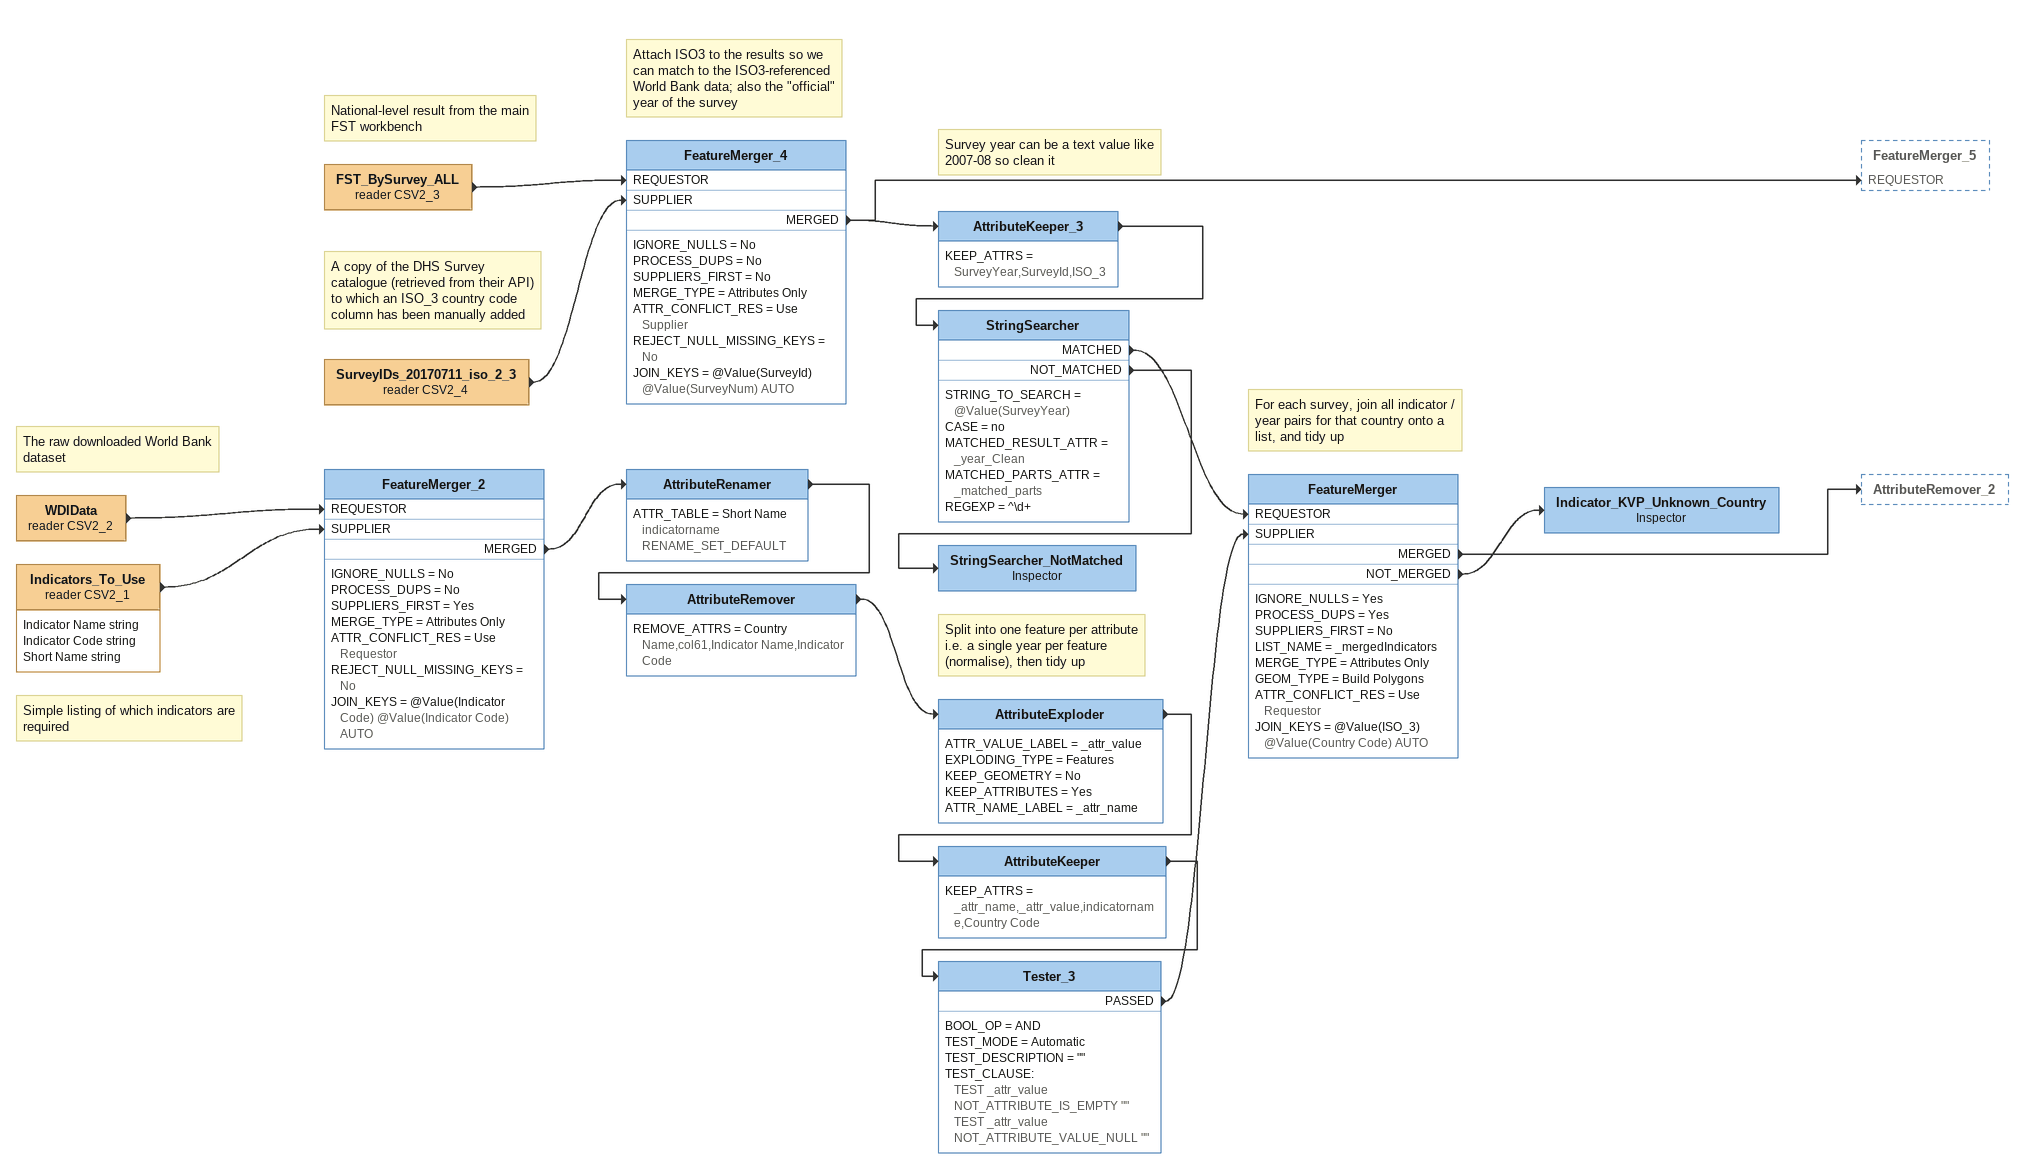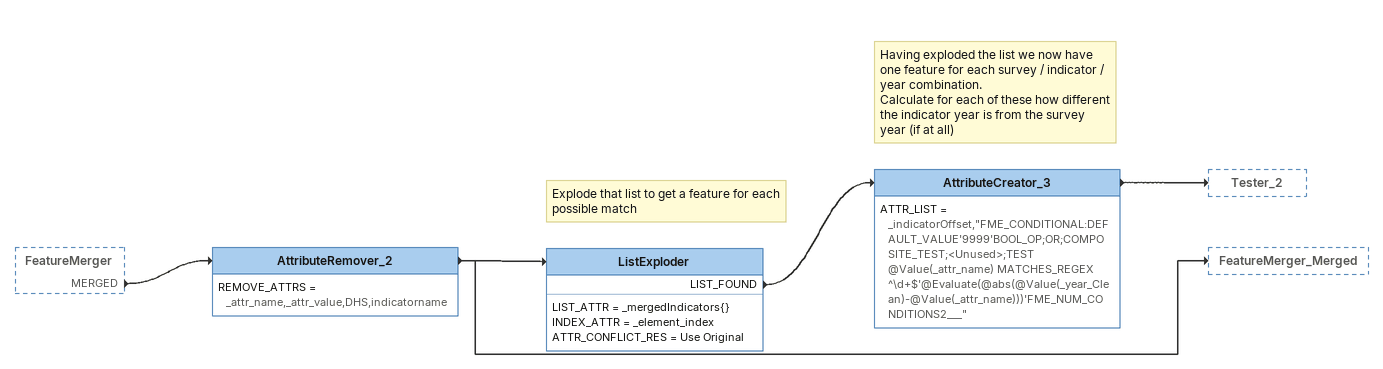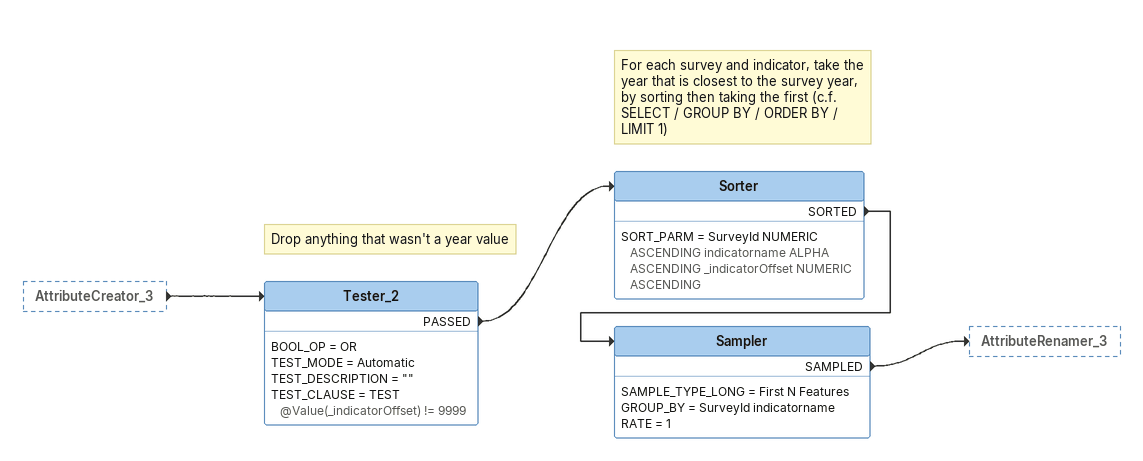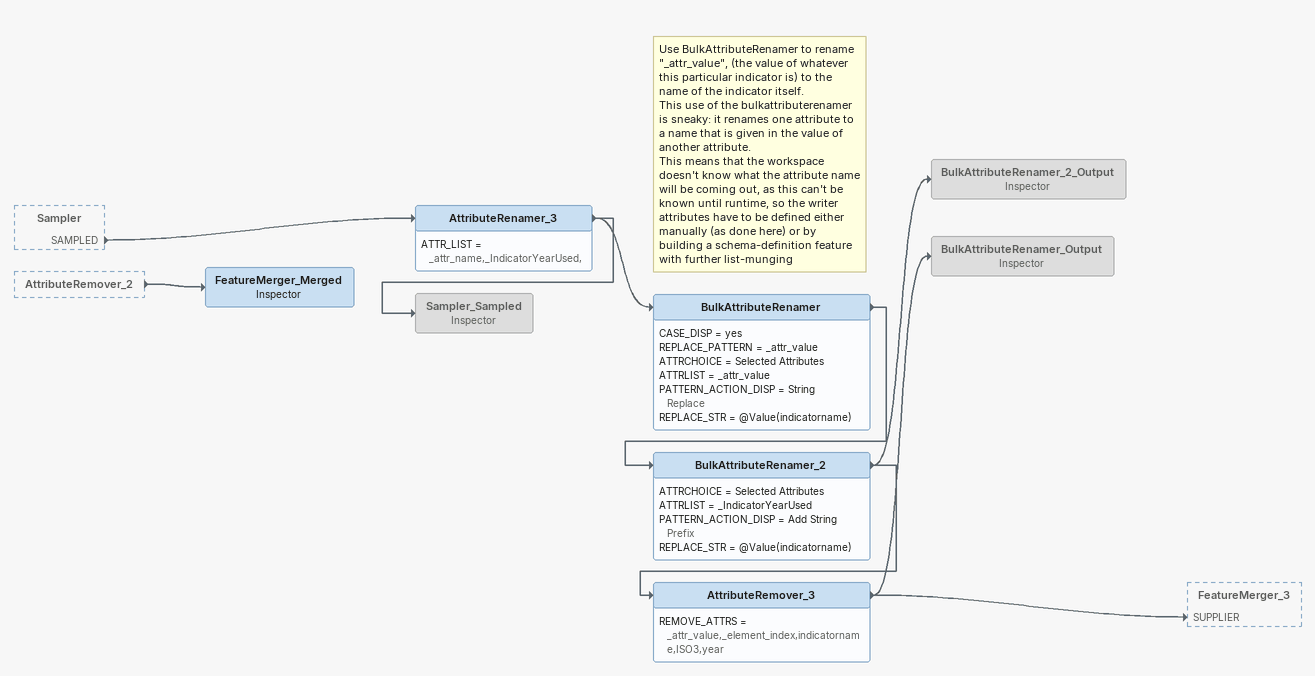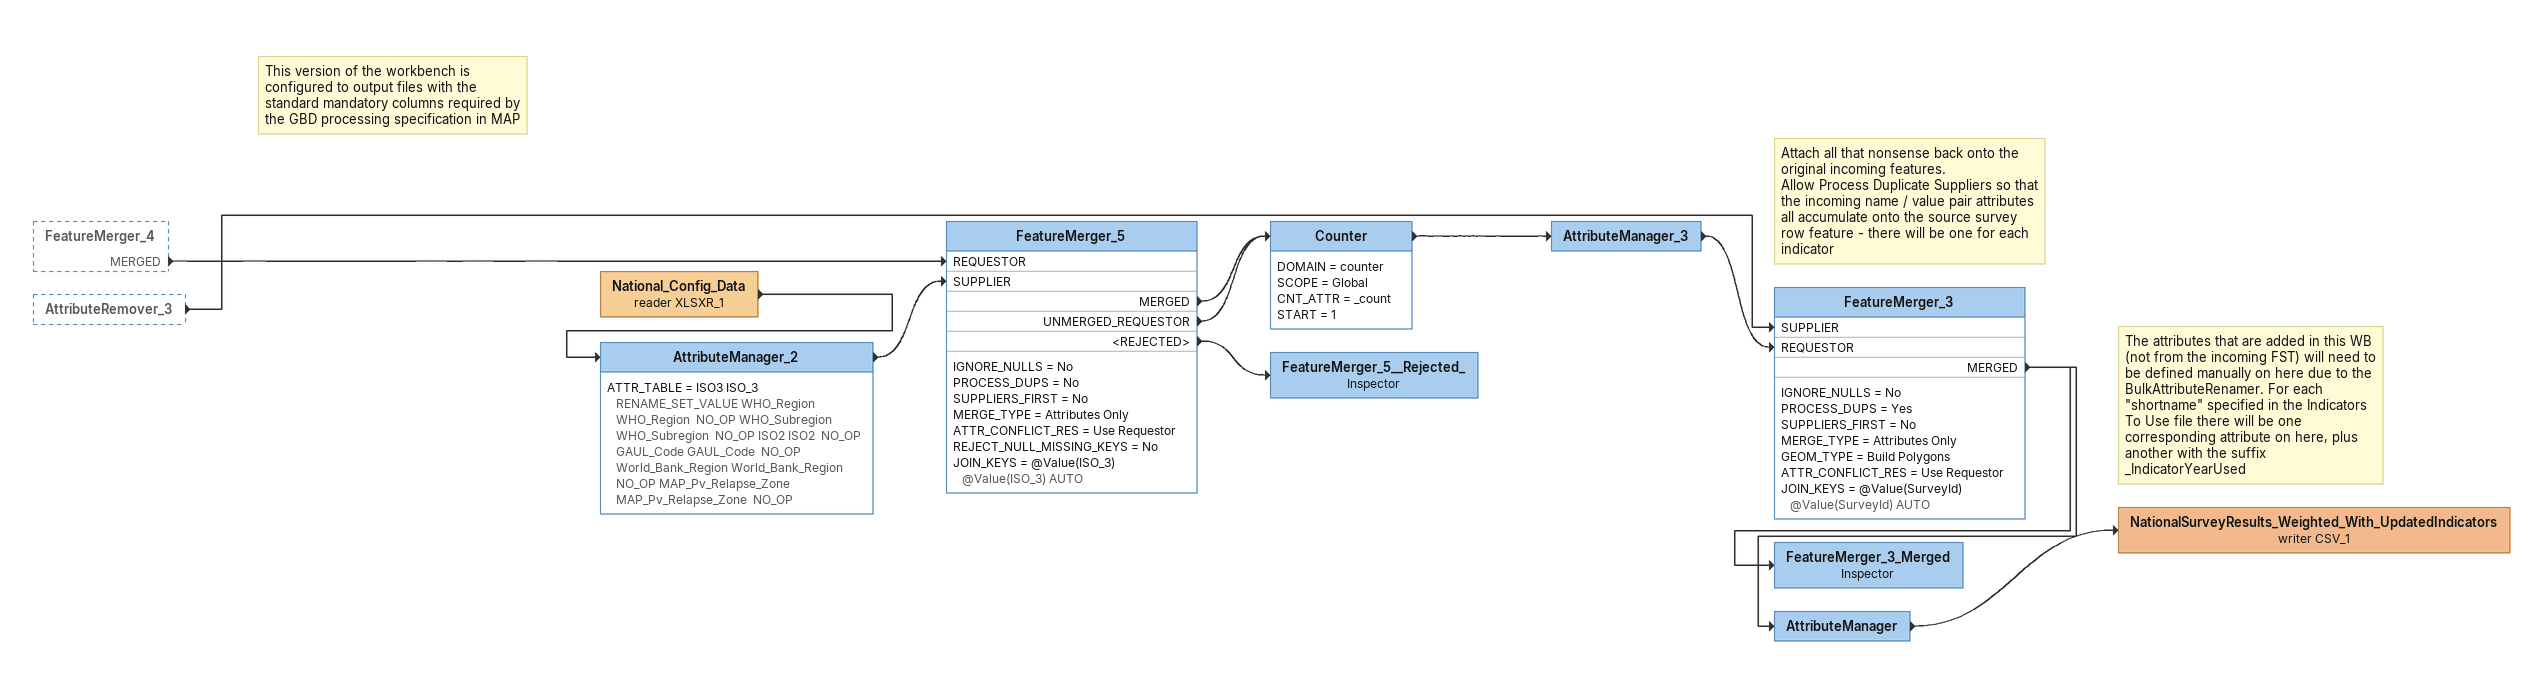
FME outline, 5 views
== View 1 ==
Note: The raw downloaded World Bank dataset
WDIData (reader CSV2_2)
    -> FeatureMerger_2 [REQUESTOR]
Note: Simple listing of which indicators are required
Indicators_To_Use (reader CSV2_1)
    attributes: Indicator Name string, Indicator Code string, Short Name string
    -> FeatureMerger_2 [SUPPLIER]
FeatureMerger_2
    IGNORE_NULLS = No
    PROCESS_DUPS = No
    SUPPLIERS_FIRST = Yes
    MERGE_TYPE = Attributes Only
    ATTR_CONFLICT_RES = Use Requestor
    REJECT_NULL_MISSING_KEYS = No
    JOIN_KEYS = @Value(Indicator Code) @Value(Indicator Code) AUTO
    MERGED -> AttributeRenamer
AttributeRenamer
    ATTR_TABLE = Short Name indicatorname RENAME_SET_DEFAULT
    -> AttributeRemover
AttributeRemover
    REMOVE_ATTRS = Country Name,col61,Indicator Name,Indicator Code
    -> AttributeExploder
Note: Split into one feature per attribute i.e. a single year per feature / (normalise), then tidy up
AttributeExploder
    ATTR_VALUE_LABEL = _attr_value
    EXPLODING_TYPE = Features
    KEEP_GEOMETRY = No
    KEEP_ATTRIBUTES = Yes
    ATTR_NAME_LABEL = _attr_name
    -> AttributeKeeper
AttributeKeeper
    KEEP_ATTRS = _attr_name,_attr_value,indicatorname,Country Code
    -> Tester_3
Tester_3
    BOOL_OP = AND
    TEST_MODE = Automatic
    TEST_DESCRIPTION = ""
    TEST_CLAUSE:
      TEST _attr_value NOT_ATTRIBUTE_IS_EMPTY ""
      TEST _attr_value NOT_ATTRIBUTE_VALUE_NULL ""
    PASSED -> FeatureMerger [SUPPLIER]
Note: National-level result from the main FST workbench
FST_BySurvey_ALL (reader CSV2_3)
    -> FeatureMerger_4 [REQUESTOR]
Note: A copy of the DHS Survey catalogue (retrieved from their API) to which an ISO_3 country code column has been manually added
SurveyIDs_20170711_iso_2_3 (reader CSV2_4)
    -> FeatureMerger_4 [SUPPLIER]
Note: Attach ISO3 to the results so we can match to the ISO3-referenced World Bank data; also the "official" year of the survey
FeatureMerger_4
    IGNORE_NULLS = No
    PROCESS_DUPS = No
    SUPPLIERS_FIRST = No
    MERGE_TYPE = Attributes Only
    ATTR_CONFLICT_RES = Use Supplier
    REJECT_NULL_MISSING_KEYS = No
    JOIN_KEYS = @Value(SurveyId) @Value(SurveyNum) AUTO
    MERGED -> AttributeKeeper_3
    MERGED -> FeatureMerger_5 [REQUESTOR]
Note: Survey year can be a text value like 2007-08 so clean it
AttributeKeeper_3
    KEEP_ATTRS = SurveyYear,SurveyId,ISO_3
    -> StringSearcher
StringSearcher
    STRING_TO_SEARCH = @Value(SurveyYear)
    CASE = no
    MATCHED_RESULT_ATTR = _year_Clean
    MATCHED_PARTS_ATTR = _matched_parts
    REGEXP = ^\d+
    MATCHED -> FeatureMerger [REQUESTOR]
    NOT_MATCHED -> StringSearcher_NotMatched
StringSearcher_NotMatched: Inspector
Note: For each survey, join all indicator / year pairs for that country onto a list, and tidy up
FeatureMerger
    IGNORE_NULLS = Yes
    PROCESS_DUPS = Yes
    SUPPLIERS_FIRST = No
    LIST_NAME = _mergedIndicators
    MERGE_TYPE = Attributes Only
    GEOM_TYPE = Build Polygons
    ATTR_CONFLICT_RES = Use Requestor
    JOIN_KEYS = @Value(ISO_3) @Value(Country Code) AUTO
    MERGED -> AttributeRemover_2
    NOT_MERGED -> Indicator_KVP_Unknown_Country
Indicator_KVP_Unknown_Country: Inspector

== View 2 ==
FeatureMerger [outside]
    MERGED -> AttributeRemover_2
AttributeRemover_2
    REMOVE_ATTRS = _attr_name,_attr_value,DHS,indicatorname
    -> FeatureMerger_Merged
    -> ListExploder
Note: Explode that list to get a feature for each possible match
ListExploder
    LIST_ATTR = _mergedIndicators{}
    INDEX_ATTR = _element_index
    ATTR_CONFLICT_RES = Use Original
    LIST_FOUND -> AttributeCreator_3
Note: Having exploded the list we now have one feature for each survey / indicator / year combination. / Calculate for each of these how different the indicator year is from the survey year (if at all)
AttributeCreator_3
    ATTR_LIST = _indicatorOffset,"FME_CONDITIONAL:DEFAULT_VALUE'9999'BOOL_OP;OR;COMPOSITE_TEST;<Unused>;TEST @Value(_attr_name) MATCHES_REGEX ^\d+$'@Evaluate(@abs(@Value(_year_Clean)-@Value(_attr_name)))'FME_NUM_CONDITIONS2___"
    -> Tester_2

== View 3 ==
AttributeCreator_3 [outside]
    -> Tester_2
Note: Drop anything that wasn't a year value
Tester_2
    BOOL_OP = OR
    TEST_MODE = Automatic
    TEST_DESCRIPTION = ""
    TEST_CLAUSE = TEST @Value(_indicatorOffset) != 9999
    PASSED -> Sorter
Note: For each survey and indicator, take the year that is closest to the survey year, by sorting then taking the first (c.f. SELECT / GROUP BY / ORDER BY / LIMIT 1)
Sorter
    SORT_PARM = SurveyId NUMERIC ASCENDING indicatorname ALPHA ASCENDING _indicatorOffset NUMERIC ASCENDING
    SORTED -> Sampler
Sampler
    SAMPLE_TYPE_LONG = First N Features
    GROUP_BY = SurveyId indicatorname
    RATE = 1
    SAMPLED -> AttributeRenamer_3

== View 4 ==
Sampler [outside]
    SAMPLED -> AttributeRenamer_3
AttributeRemover_2 [outside]
    -> FeatureMerger_Merged
AttributeRenamer_3
    ATTR_LIST = _attr_name,_IndicatorYearUsed,
    -> BulkAttributeRenamer
    -> Sampler_Sampled
Note: Use BulkAttributeRenamer to rename "_attr_value", (the value of whatever this particular indicator is) to the name of the indicator itself. / This use of the bulkattributerenamer is sneaky: it renames one attribute to a name that is given in the value of another attribute. / This means that the workspace doesn't know what the attribute name will be coming out, as this can't be known until runtime, so the writer attributes have to be defined either manually (as done here) or by building a schema-definition feature with further list-munging
BulkAttributeRenamer
    CASE_DISP = yes
    REPLACE_PATTERN = _attr_value
    ATTRCHOICE = Selected Attributes
    ATTRLIST = _attr_value
    PATTERN_ACTION_DISP = String Replace
    REPLACE_STR = @Value(indicatorname)
    -> BulkAttributeRenamer_2
BulkAttributeRenamer_2
    ATTRCHOICE = Selected Attributes
    ATTRLIST = _IndicatorYearUsed
    PATTERN_ACTION_DISP = Add String Prefix
    REPLACE_STR = @Value(indicatorname)
    -> AttributeRemover_3
    -> BulkAttributeRenamer_2_Output
BulkAttributeRenamer_2_Output: Inspector [off]
AttributeRemover_3
    REMOVE_ATTRS = _attr_value,_element_index,indicatorname,ISO3,year
    -> BulkAttributeRenamer_Output
    -> FeatureMerger_3 [SUPPLIER]
BulkAttributeRenamer_Output: Inspector [off]
Sampler_Sampled: Inspector [off]
FeatureMerger_Merged: Inspector

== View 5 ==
FeatureMerger_4 [outside]
    MERGED -> FeatureMerger_5 [REQUESTOR]
AttributeRemover_3 [outside]
    -> FeatureMerger_3 [SUPPLIER]
Note: This version of the workbench is configured to output files with the standard mandatory columns required by the GBD processing specification in MAP
National_Config_Data (reader XLSXR_1)
    -> AttributeManager_2
AttributeManager_2
    ATTR_TABLE = ISO3 ISO_3  RENAME_SET_VALUE WHO_Region WHO_Region  NO_OP WHO_Subregion WHO_Subregion  NO_OP ISO2 ISO2  NO_OP GAUL_Code GAUL_Code  NO_OP World_Bank_Region World_Bank_Region  NO_OP MAP_Pv_Relapse_Zone MAP_Pv_Relapse_Zone  NO_OP
    -> FeatureMerger_5 [SUPPLIER]
FeatureMerger_5
    IGNORE_NULLS = No
    PROCESS_DUPS = No
    SUPPLIERS_FIRST = No
    MERGE_TYPE = Attributes Only
    ATTR_CONFLICT_RES = Use Requestor
    REJECT_NULL_MISSING_KEYS = No
    JOIN_KEYS = @Value(ISO_3) @Value(ISO_3) AUTO
    MERGED -> Counter
    UNMERGED_REQUESTOR -> Counter
    <REJECTED> -> FeatureMerger_5__Rejected_
Counter
    DOMAIN = counter
    SCOPE = Global
    CNT_ATTR = _count
    START = 1
    -> AttributeManager_3
AttributeManager_3
    -> FeatureMerger_3 [REQUESTOR]
Note: Attach all that nonsense back onto the original incoming features. / Allow Process Duplicate Suppliers so that the incoming name / value pair attributes all accumulate onto the source survey row feature - there will be one for each indicator
FeatureMerger_3
    IGNORE_NULLS = No
    PROCESS_DUPS = Yes
    SUPPLIERS_FIRST = No
    MERGE_TYPE = Attributes Only
    GEOM_TYPE = Build Polygons
    ATTR_CONFLICT_RES = Use Requestor
    JOIN_KEYS = @Value(SurveyId) @Value(SurveyId) AUTO
    MERGED -> FeatureMerger_3_Merged
    MERGED -> AttributeManager
FeatureMerger_3_Merged: Inspector
AttributeManager
    -> NationalSurveyResults_Weighted_With_UpdatedIndicators (writer CSV_1)
Note: The attributes that are added in this WB (not from the incoming FST) will need to be defined manually on here due to the BulkAttributeRenamer. For each "shortname" specified in the Indicators To Use file there will be one corresponding attribute on here, plus another with the suffix _IndicatorYearUsed
NationalSurveyResults_Weighted_With_UpdatedIndicators (writer CSV_1)
FeatureMerger_5__Rejected_: Inspector
